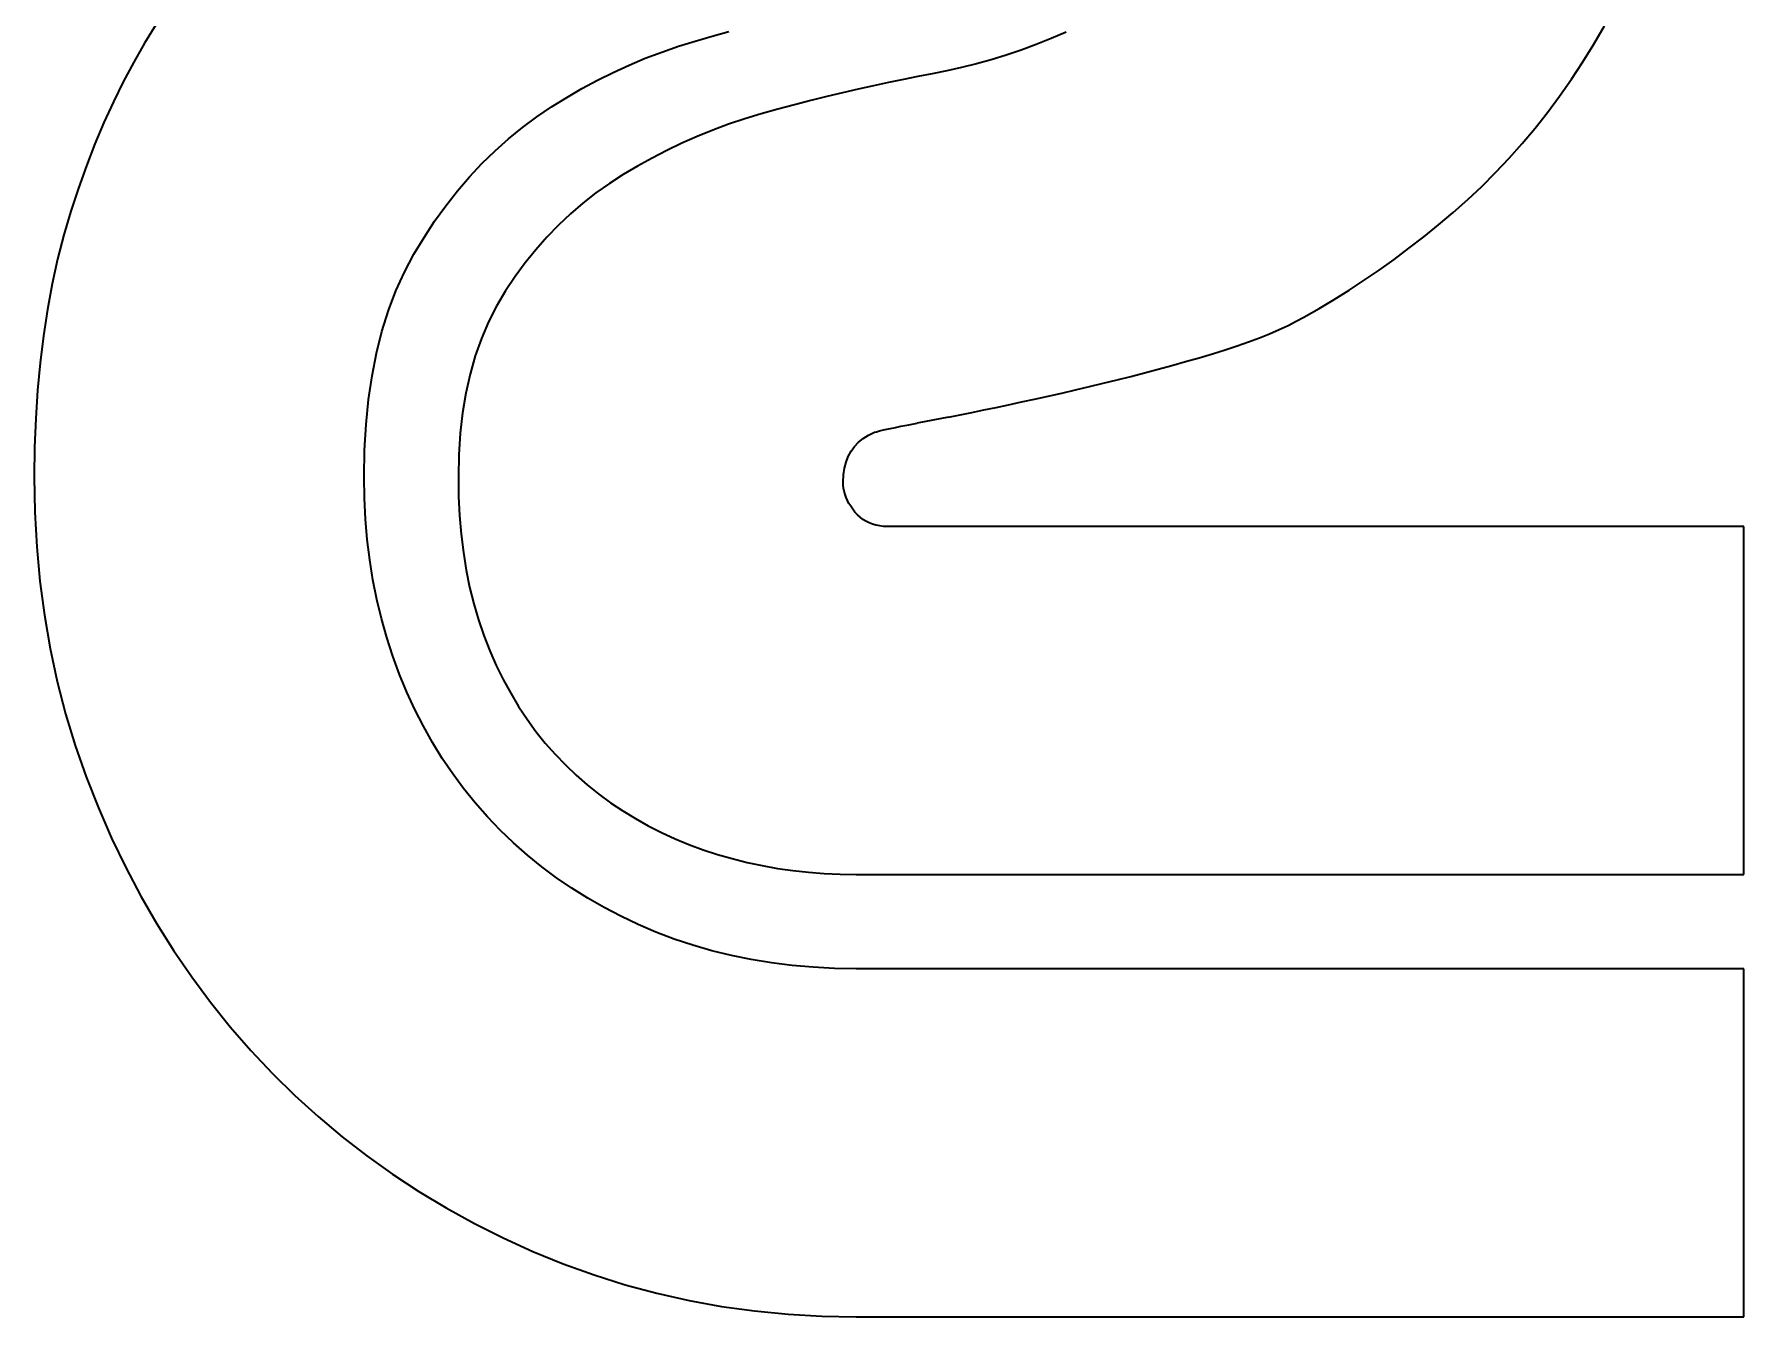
# Model space of a CAD drawing. Extents: x -10871 to 4979, y 1991 to 5869.
# Drawn here: x 567.2 to 631.2, y 4194.6 to 4242.7 of the extents above; entities that cross this region are included whole.
import ezdxf

# ---------------------------------------------------------------- set-up
doc = ezdxf.new("R2010")
doc.units = 0

msp = doc.modelspace()

# ---------------------------------------------------------------- linework, layer by layer
at = {"color": 7, "lineweight": 35, "ltscale": 0.020245}
msp.add_line((571.73, 4243.038), (571.305, 4242.349), dxfattribs=at)
at = {"color": 7, "lineweight": 35, "ltscale": 0.019898}
msp.add_line((625.604, 4242.314), (626.001, 4243.004), dxfattribs=at)
at = {"color": 7, "lineweight": 35, "ltscale": 0.020492}
msp.add_line((571.305, 4242.349), (570.898, 4241.637), dxfattribs=at)
at = {"color": 7, "lineweight": 35, "ltscale": 0.016569}
msp.add_line((591.305, 4242.235), (591.938, 4242.431), dxfattribs=at)
at = {"color": 7, "lineweight": 35, "ltscale": 0.016456}
for p, q in [((591.938, 4242.431), (592.57, 4242.614)), ((589.458, 4241.528), (590.065, 4241.784))]:
    msp.add_line(p, q, dxfattribs=at)
at = {"color": 7, "lineweight": 35, "ltscale": 0.016148}
msp.add_line((592.57, 4242.614), (593.191, 4242.79), dxfattribs=at)
at = {"color": 7, "lineweight": 35, "ltscale": 0.014972}
msp.add_line((604.708, 4242.3), (604.146, 4242.093), dxfattribs=at)
at = {"color": 7, "lineweight": 35, "ltscale": 0.015163}
msp.add_line((605.272, 4242.523), (604.708, 4242.3), dxfattribs=at)
at = {"color": 7, "lineweight": 35, "ltscale": 0.015368}
msp.add_line((605.838, 4242.763), (605.272, 4242.523), dxfattribs=at)
at = {"color": 7, "lineweight": 35, "ltscale": 0.019639}
msp.add_line((625.191, 4241.646), (625.604, 4242.314), dxfattribs=at)
at = {"color": 7, "lineweight": 35, "ltscale": 0.016475}
msp.add_line((590.065, 4241.784), (590.68, 4242.019), dxfattribs=at)
at = {"color": 7, "lineweight": 35, "ltscale": 0.016514}
msp.add_line((590.68, 4242.019), (591.305, 4242.235), dxfattribs=at)
at = {"color": 7, "lineweight": 35, "ltscale": 0.014442}
msp.add_line((603.028, 4241.73), (602.472, 4241.574), dxfattribs=at)
at = {"color": 7, "lineweight": 35, "ltscale": 0.014612}
msp.add_line((603.586, 4241.904), (603.028, 4241.73), dxfattribs=at)
at = {"color": 7, "lineweight": 35, "ltscale": 0.014781}
msp.add_line((604.146, 4242.093), (603.586, 4241.904), dxfattribs=at)
at = {"color": 7, "lineweight": 35, "ltscale": 0.020738}
msp.add_line((570.898, 4241.637), (570.509, 4240.905), dxfattribs=at)
at = {"color": 7, "lineweight": 35, "ltscale": 0.016463}
msp.add_line((588.271, 4240.959), (588.86, 4241.254), dxfattribs=at)
at = {"color": 7, "lineweight": 35, "ltscale": 0.016445}
msp.add_line((588.86, 4241.254), (589.458, 4241.528), dxfattribs=at)
at = {"color": 7, "lineweight": 35, "ltscale": 0.013877}
for p, q in [((600.281, 4241.103), (599.736, 4240.995)), ((590.176, 4213.015), (590.671, 4212.764))]:
    msp.add_line(p, q, dxfattribs=at)
at = {"color": 7, "lineweight": 35, "ltscale": 0.013604}
msp.add_line((600.815, 4241.205), (600.281, 4241.103), dxfattribs=at)
at = {"color": 7, "lineweight": 35, "ltscale": 0.014012}
msp.add_line((601.365, 4241.311), (600.815, 4241.205), dxfattribs=at)
at = {"color": 7, "lineweight": 35, "ltscale": 0.014145}
msp.add_line((601.918, 4241.434), (601.365, 4241.311), dxfattribs=at)
at = {"color": 7, "lineweight": 35, "ltscale": 0.014293}
msp.add_line((602.472, 4241.574), (601.918, 4241.434), dxfattribs=at)
at = {"color": 7, "lineweight": 35, "ltscale": 0.019416}
msp.add_line((624.763, 4240.998), (625.191, 4241.646), dxfattribs=at)
at = {"color": 7, "lineweight": 35, "ltscale": 0.021026}
msp.add_line((570.509, 4240.905), (570.137, 4240.15), dxfattribs=at)
at = {"color": 7, "lineweight": 35, "ltscale": 0.016539}
msp.add_line((587.12, 4240.312), (587.691, 4240.646), dxfattribs=at)
at = {"color": 7, "lineweight": 35, "ltscale": 0.016494}
msp.add_line((587.691, 4240.646), (588.271, 4240.959), dxfattribs=at)
at = {"color": 7, "lineweight": 35, "ltscale": 0.015261}
msp.add_line((597.46, 4240.493), (596.867, 4240.35), dxfattribs=at)
at = {"color": 7, "lineweight": 35, "ltscale": 0.014981}
msp.add_line((598.044, 4240.628), (597.46, 4240.493), dxfattribs=at)
at = {"color": 7, "lineweight": 35, "ltscale": 0.014702}
msp.add_line((598.618, 4240.757), (598.044, 4240.628), dxfattribs=at)
at = {"color": 7, "lineweight": 35, "ltscale": 0.014429}
msp.add_line((599.182, 4240.879), (598.618, 4240.757), dxfattribs=at)
at = {"color": 7, "lineweight": 35, "ltscale": 0.014151}
msp.add_line((599.736, 4240.995), (599.182, 4240.879), dxfattribs=at)
at = {"color": 7, "lineweight": 35, "ltscale": 0.019022}
msp.add_line((623.868, 4239.758), (624.322, 4240.369), dxfattribs=at)
at = {"color": 7, "lineweight": 35, "ltscale": 0.019202}
msp.add_line((624.322, 4240.369), (624.763, 4240.998), dxfattribs=at)
at = {"color": 7, "lineweight": 35, "ltscale": 0.021322}
msp.add_line((570.137, 4240.15), (569.783, 4239.375), dxfattribs=at)
at = {"color": 7, "lineweight": 35, "ltscale": 0.016684}
msp.add_line((586.003, 4239.586), (586.557, 4239.959), dxfattribs=at)
at = {"color": 7, "lineweight": 35, "ltscale": 0.016604}
msp.add_line((586.557, 4239.959), (587.12, 4240.312), dxfattribs=at)
at = {"color": 7, "lineweight": 35, "ltscale": 0.01617}
msp.add_line((595.028, 4239.88), (594.405, 4239.706), dxfattribs=at)
at = {"color": 7, "lineweight": 35, "ltscale": 0.016101}
msp.add_line((595.651, 4240.044), (595.028, 4239.88), dxfattribs=at)
at = {"color": 7, "lineweight": 35, "ltscale": 0.015816}
msp.add_line((596.264, 4240.2), (595.651, 4240.044), dxfattribs=at)
at = {"color": 7, "lineweight": 35, "ltscale": 0.015537}
msp.add_line((596.867, 4240.35), (596.264, 4240.2), dxfattribs=at)
at = {"color": 7, "lineweight": 35, "ltscale": 0.018838}
msp.add_line((623.402, 4239.167), (623.868, 4239.758), dxfattribs=at)
at = {"color": 7, "lineweight": 35, "ltscale": 0.021647}
msp.add_line((569.783, 4239.375), (569.446, 4238.577), dxfattribs=at)
at = {"color": 7, "lineweight": 35, "ltscale": 0.016804}
msp.add_line((584.94, 4238.768), (585.463, 4239.19), dxfattribs=at)
at = {"color": 7, "lineweight": 35, "ltscale": 0.01675}
msp.add_line((585.463, 4239.19), (586.003, 4239.586), dxfattribs=at)
at = {"color": 7, "lineweight": 35, "ltscale": 0.01575}
msp.add_line((592.595, 4239.088), (592.011, 4238.851), dxfattribs=at)
at = {"color": 7, "lineweight": 35, "ltscale": 0.015839}
msp.add_line((593.189, 4239.31), (592.595, 4239.088), dxfattribs=at)
at = {"color": 7, "lineweight": 35, "ltscale": 0.015936}
msp.add_line((593.792, 4239.516), (593.189, 4239.31), dxfattribs=at)
at = {"color": 7, "lineweight": 35, "ltscale": 0.01605}
msp.add_line((594.405, 4239.706), (593.792, 4239.516), dxfattribs=at)
at = {"color": 7, "lineweight": 35, "ltscale": 0.018688}
msp.add_line((622.923, 4238.593), (623.402, 4239.167), dxfattribs=at)
at = {"color": 7, "lineweight": 35, "ltscale": 0.021968}
msp.add_line((569.446, 4238.577), (569.128, 4237.758), dxfattribs=at)
at = {"color": 7, "lineweight": 35, "ltscale": 0.016891}
msp.add_line((584.435, 4238.319), (584.94, 4238.768), dxfattribs=at)
at = {"color": 7, "lineweight": 35, "ltscale": 0.015617}
msp.add_line((591.438, 4238.597), (590.874, 4238.329), dxfattribs=at)
at = {"color": 7, "lineweight": 35, "ltscale": 0.015683}
msp.add_line((592.011, 4238.851), (591.438, 4238.597), dxfattribs=at)
at = {"color": 7, "lineweight": 35, "ltscale": 0.018534}
msp.add_line((622.431, 4238.038), (622.923, 4238.593), dxfattribs=at)
at = {"color": 7, "lineweight": 35, "ltscale": 0.017189}
msp.add_line((583.477, 4237.342), (583.947, 4237.844), dxfattribs=at)
at = {"color": 7, "lineweight": 35, "ltscale": 0.017019}
msp.add_line((583.947, 4237.844), (584.435, 4238.319), dxfattribs=at)
at = {"color": 7, "lineweight": 35, "ltscale": 0.015538}
msp.add_line((590.319, 4238.044), (589.775, 4237.744), dxfattribs=at)
at = {"color": 7, "lineweight": 35, "ltscale": 0.015576}
msp.add_line((590.874, 4238.329), (590.319, 4238.044), dxfattribs=at)
at = {"color": 7, "lineweight": 35, "ltscale": 0.018399}
msp.add_line((621.926, 4237.502), (622.431, 4238.038), dxfattribs=at)
at = {"color": 7, "lineweight": 35, "ltscale": 0.022328}
msp.add_line((569.128, 4237.758), (568.826, 4236.917), dxfattribs=at)
at = {"color": 7, "lineweight": 35, "ltscale": 0.017386}
msp.add_line((583.025, 4236.814), (583.477, 4237.342), dxfattribs=at)
at = {"color": 7, "lineweight": 35, "ltscale": 0.015482}
msp.add_line((589.24, 4237.428), (588.719, 4237.093), dxfattribs=at)
at = {"color": 7, "lineweight": 35, "ltscale": 0.015524}
msp.add_line((589.775, 4237.744), (589.24, 4237.428), dxfattribs=at)
at = {"color": 7, "lineweight": 35, "ltscale": 0.018297}
msp.add_line((621.409, 4236.985), (621.926, 4237.502), dxfattribs=at)
at = {"color": 7, "lineweight": 35, "ltscale": 0.022693}
msp.add_line((568.826, 4236.917), (568.543, 4236.055), dxfattribs=at)
at = {"color": 7, "lineweight": 35, "ltscale": 0.017615}
msp.add_line((582.591, 4236.259), (583.025, 4236.814), dxfattribs=at)
at = {"color": 7, "lineweight": 35, "ltscale": 0.01542}
msp.add_line((588.216, 4236.736), (587.731, 4236.355), dxfattribs=at)
at = {"color": 7, "lineweight": 35, "ltscale": 0.01543}
msp.add_line((588.719, 4237.093), (588.216, 4236.736), dxfattribs=at)
at = {"color": 7, "lineweight": 35, "ltscale": 0.018202}
msp.add_line((620.878, 4236.486), (621.409, 4236.985), dxfattribs=at)
at = {"color": 7, "lineweight": 35, "ltscale": 0.023073}
msp.add_line((568.543, 4236.055), (568.282, 4235.169), dxfattribs=at)
at = {"color": 7, "lineweight": 35, "ltscale": 0.017879}
msp.add_line((582.174, 4235.678), (582.591, 4236.259), dxfattribs=at)
at = {"color": 7, "lineweight": 35, "ltscale": 0.015476}
msp.add_line((587.263, 4235.953), (586.813, 4235.528), dxfattribs=at)
at = {"color": 7, "lineweight": 35, "ltscale": 0.015435}
msp.add_line((587.731, 4236.355), (587.263, 4235.953), dxfattribs=at)
at = {"color": 7, "lineweight": 35, "ltscale": 0.017977}
msp.add_line((619.785, 4235.543), (620.335, 4236.006), dxfattribs=at)
at = {"color": 7, "lineweight": 35, "ltscale": 0.018118}
msp.add_line((620.335, 4236.006), (620.878, 4236.486), dxfattribs=at)
at = {"color": 7, "lineweight": 35, "ltscale": 0.018182}
msp.add_line((581.775, 4235.07), (582.174, 4235.678), dxfattribs=at)
at = {"color": 7, "lineweight": 35, "ltscale": 0.015565}
msp.add_line((586.813, 4235.528), (586.38, 4235.08), dxfattribs=at)
at = {"color": 7, "lineweight": 35, "ltscale": 0.017766}
msp.add_line((619.233, 4235.096), (619.785, 4235.543), dxfattribs=at)
at = {"color": 7, "lineweight": 35, "ltscale": 0.023479}
msp.add_line((568.282, 4235.169), (568.049, 4234.26), dxfattribs=at)
at = {"color": 7, "lineweight": 35, "ltscale": 0.018494}
msp.add_line((581.393, 4234.437), (581.775, 4235.07), dxfattribs=at)
at = {"color": 7, "lineweight": 35, "ltscale": 0.015822}
msp.add_line((585.965, 4234.609), (585.568, 4234.117), dxfattribs=at)
at = {"color": 7, "lineweight": 35, "ltscale": 0.015687}
msp.add_line((586.38, 4235.08), (585.965, 4234.609), dxfattribs=at)
at = {"color": 7, "lineweight": 35, "ltscale": 0.017365}
msp.add_line((618.122, 4234.248), (618.679, 4234.664), dxfattribs=at)
at = {"color": 7, "lineweight": 35, "ltscale": 0.017562}
msp.add_line((618.679, 4234.664), (619.233, 4235.096), dxfattribs=at)
at = {"color": 7, "lineweight": 35, "ltscale": 0.023913}
msp.add_line((568.049, 4234.26), (567.843, 4233.326), dxfattribs=at)
at = {"color": 7, "lineweight": 35, "ltscale": 0.018858}
msp.add_line((581.039, 4233.771), (581.393, 4234.437), dxfattribs=at)
at = {"color": 7, "lineweight": 35, "ltscale": 0.016007}
msp.add_line((585.568, 4234.117), (585.188, 4233.601), dxfattribs=at)
at = {"color": 7, "lineweight": 35, "ltscale": 0.017173}
msp.add_line((617.564, 4233.848), (618.122, 4234.248), dxfattribs=at)
at = {"color": 7, "lineweight": 35, "ltscale": 0.024387}
msp.add_line((567.843, 4233.326), (567.664, 4232.367), dxfattribs=at)
at = {"color": 7, "lineweight": 35, "ltscale": 0.019291}
msp.add_line((580.722, 4233.067), (581.039, 4233.771), dxfattribs=at)
at = {"color": 7, "lineweight": 35, "ltscale": 0.016213}
msp.add_line((585.188, 4233.601), (584.826, 4233.063), dxfattribs=at)
at = {"color": 7, "lineweight": 35, "ltscale": 0.016811}
msp.add_line((616.442, 4233.094), (617.004, 4233.463), dxfattribs=at)
at = {"color": 7, "lineweight": 35, "ltscale": 0.01698}
msp.add_line((617.004, 4233.463), (617.564, 4233.848), dxfattribs=at)
at = {"color": 7, "lineweight": 35, "ltscale": 0.019782}
msp.add_line((580.442, 4232.327), (580.722, 4233.067), dxfattribs=at)
at = {"color": 7, "lineweight": 35, "ltscale": 0.016405}
msp.add_line((584.826, 4233.063), (584.491, 4232.499), dxfattribs=at)
at = {"color": 7, "lineweight": 35, "ltscale": 0.016473}
msp.add_line((615.312, 4232.404), (615.878, 4232.741), dxfattribs=at)
at = {"color": 7, "lineweight": 35, "ltscale": 0.016635}
msp.add_line((615.878, 4232.741), (616.442, 4233.094), dxfattribs=at)
at = {"color": 7, "lineweight": 35, "ltscale": 0.024873}
msp.add_line((567.664, 4232.367), (567.513, 4231.383), dxfattribs=at)
at = {"color": 7, "lineweight": 35, "ltscale": 0.020379}
msp.add_line((580.2, 4231.548), (580.442, 4232.327), dxfattribs=at)
at = {"color": 7, "lineweight": 35, "ltscale": 0.016622}
msp.add_line((584.491, 4232.499), (584.191, 4231.906), dxfattribs=at)
at = {"color": 7, "lineweight": 35, "ltscale": 0.008157}
msp.add_line((614.458, 4231.926), (614.744, 4232.082), dxfattribs=at)
at = {"color": 7, "lineweight": 35, "ltscale": 0.01632}
msp.add_line((614.744, 4232.082), (615.312, 4232.404), dxfattribs=at)
at = {"color": 7, "lineweight": 35, "ltscale": 0.021008}
msp.add_line((579.995, 4230.733), (580.2, 4231.548), dxfattribs=at)
at = {"color": 7, "lineweight": 35, "ltscale": 0.016925}
msp.add_line((584.191, 4231.906), (583.926, 4231.283), dxfattribs=at)
at = {"color": 7, "lineweight": 35, "ltscale": 0.010254}
msp.add_line((613.077, 4231.31), (613.457, 4231.462), dxfattribs=at)
at = {"color": 7, "lineweight": 35, "ltscale": 0.009715}
msp.add_line((613.457, 4231.462), (613.814, 4231.616), dxfattribs=at)
at = {"color": 7, "lineweight": 35, "ltscale": 0.009187}
msp.add_line((613.814, 4231.616), (614.148, 4231.77), dxfattribs=at)
at = {"color": 7, "lineweight": 35, "ltscale": 0.008672}
msp.add_line((614.148, 4231.77), (614.458, 4231.926), dxfattribs=at)
at = {"color": 7, "lineweight": 35, "ltscale": 0.025384}
msp.add_line((567.513, 4231.383), (567.389, 4230.375), dxfattribs=at)
at = {"color": 7, "lineweight": 35, "ltscale": 0.017289}
msp.add_line((583.926, 4231.283), (583.696, 4230.63), dxfattribs=at)
at = {"color": 7, "lineweight": 35, "ltscale": 0.012436}
msp.add_line((611.319, 4230.709), (611.794, 4230.858), dxfattribs=at)
at = {"color": 7, "lineweight": 35, "ltscale": 0.011887}
msp.add_line((611.794, 4230.858), (612.245, 4231.008), dxfattribs=at)
at = {"color": 7, "lineweight": 35, "ltscale": 0.011334}
msp.add_line((612.245, 4231.008), (612.672, 4231.158), dxfattribs=at)
at = {"color": 7, "lineweight": 35, "ltscale": 0.010788}
msp.add_line((612.672, 4231.158), (613.077, 4231.31), dxfattribs=at)
at = {"color": 7, "lineweight": 35, "ltscale": 0.025929}
msp.add_line((567.389, 4230.375), (567.293, 4229.343), dxfattribs=at)
at = {"color": 7, "lineweight": 35, "ltscale": 0.021722}
msp.add_line((579.827, 4229.881), (579.995, 4230.733), dxfattribs=at)
at = {"color": 7, "lineweight": 35, "ltscale": 0.017719}
msp.add_line((583.696, 4230.63), (583.502, 4229.949), dxfattribs=at)
at = {"color": 7, "lineweight": 35, "ltscale": 0.013288}
msp.add_line((608.772, 4229.997), (609.286, 4230.134), dxfattribs=at)
at = {"color": 7, "lineweight": 35, "ltscale": 0.013281}
msp.add_line((609.286, 4230.134), (609.798, 4230.273), dxfattribs=at)
at = {"color": 7, "lineweight": 35, "ltscale": 0.013276}
msp.add_line((609.798, 4230.273), (610.31, 4230.416), dxfattribs=at)
at = {"color": 7, "lineweight": 35, "ltscale": 0.013272}
msp.add_line((610.31, 4230.416), (610.82, 4230.562), dxfattribs=at)
at = {"color": 7, "lineweight": 35, "ltscale": 0.012995}
msp.add_line((610.82, 4230.562), (611.319, 4230.709), dxfattribs=at)
at = {"color": 7, "lineweight": 35, "ltscale": 0.022479}
msp.add_line((579.697, 4228.991), (579.827, 4229.881), dxfattribs=at)
at = {"color": 7, "lineweight": 35, "ltscale": 0.018224}
msp.add_line((583.502, 4229.949), (583.343, 4229.237), dxfattribs=at)
at = {"color": 7, "lineweight": 35, "ltscale": 0.013318}
msp.add_line((606.19, 4229.356), (606.708, 4229.479), dxfattribs=at)
at = {"color": 7, "lineweight": 35, "ltscale": 0.013308}
msp.add_line((606.708, 4229.479), (607.226, 4229.604), dxfattribs=at)
at = {"color": 7, "lineweight": 35, "ltscale": 0.013301}
msp.add_line((607.226, 4229.604), (607.742, 4229.732), dxfattribs=at)
at = {"color": 7, "lineweight": 35, "ltscale": 0.013296}
msp.add_line((607.742, 4229.732), (608.258, 4229.863), dxfattribs=at)
at = {"color": 7, "lineweight": 35, "ltscale": 0.013289}
msp.add_line((608.258, 4229.863), (608.772, 4229.997), dxfattribs=at)
at = {"color": 7, "lineweight": 35, "ltscale": 0.026472}
msp.add_line((567.293, 4229.343), (567.225, 4228.286), dxfattribs=at)
at = {"color": 7, "lineweight": 35, "ltscale": 0.023286}
msp.add_line((579.604, 4228.064), (579.697, 4228.991), dxfattribs=at)
at = {"color": 7, "lineweight": 35, "ltscale": 0.018762}
msp.add_line((583.343, 4229.237), (583.219, 4228.497), dxfattribs=at)
at = {"color": 7, "lineweight": 35, "ltscale": 0.012332}
msp.add_line((603.677, 4228.798), (604.16, 4228.902), dxfattribs=at)
at = {"color": 7, "lineweight": 35, "ltscale": 0.012613}
msp.add_line((604.16, 4228.902), (604.652, 4229.01), dxfattribs=at)
at = {"color": 7, "lineweight": 35, "ltscale": 0.0129}
msp.add_line((604.652, 4229.01), (605.156, 4229.122), dxfattribs=at)
at = {"color": 7, "lineweight": 35, "ltscale": 0.013183}
msp.add_line((605.156, 4229.122), (605.671, 4229.237), dxfattribs=at)
at = {"color": 7, "lineweight": 35, "ltscale": 0.013322}
msp.add_line((605.671, 4229.237), (606.19, 4229.356), dxfattribs=at)
at = {"color": 7, "lineweight": 35, "ltscale": 0.027058}
msp.add_line((567.225, 4228.286), (567.183, 4227.205), dxfattribs=at)
at = {"color": 7, "lineweight": 35, "ltscale": 0.019377}
msp.add_line((583.219, 4228.497), (583.131, 4227.727), dxfattribs=at)
at = {"color": 7, "lineweight": 35, "ltscale": 0.029806}
msp.add_line((601.429, 4228.337), (600.258, 4228.111), dxfattribs=at)
at = {"color": 7, "lineweight": 35, "ltscale": 0.01091}
msp.add_line((601.429, 4228.337), (601.857, 4228.421), dxfattribs=at)
at = {"color": 7, "lineweight": 35, "ltscale": 0.011194}
msp.add_line((601.857, 4228.421), (602.296, 4228.51), dxfattribs=at)
at = {"color": 7, "lineweight": 35, "ltscale": 0.011478}
msp.add_line((602.296, 4228.51), (602.746, 4228.602), dxfattribs=at)
at = {"color": 7, "lineweight": 35, "ltscale": 0.011759}
msp.add_line((602.746, 4228.602), (603.206, 4228.698), dxfattribs=at)
at = {"color": 7, "lineweight": 35, "ltscale": 0.012046}
msp.add_line((603.206, 4228.698), (603.677, 4228.798), dxfattribs=at)
at = {"color": 7, "lineweight": 35, "ltscale": 0.024149}
msp.add_line((579.548, 4227.1), (579.604, 4228.064), dxfattribs=at)
at = {"color": 7, "lineweight": 35, "ltscale": 0.020039}
msp.add_line((583.131, 4227.727), (583.078, 4226.927), dxfattribs=at)
at = {"color": 7, "lineweight": 35, "ltscale": 0.005891}
msp.add_line((598.233, 4227.535), (598.433, 4227.659), dxfattribs=at)
at = {"color": 7, "lineweight": 35, "ltscale": 0.006197}
msp.add_line((598.433, 4227.659), (598.657, 4227.766), dxfattribs=at)
at = {"color": 7, "lineweight": 35, "ltscale": 0.001994}
msp.add_line((598.657, 4227.766), (598.734, 4227.789), dxfattribs=at)
at = {"color": 7, "lineweight": 35, "ltscale": 0.002884}
msp.add_line((598.734, 4227.789), (598.845, 4227.817), dxfattribs=at)
at = {"color": 7, "lineweight": 35, "ltscale": 0.00378}
msp.add_line((598.845, 4227.817), (598.993, 4227.852), dxfattribs=at)
at = {"color": 7, "lineweight": 35, "ltscale": 0.004669}
msp.add_line((598.993, 4227.852), (599.175, 4227.892), dxfattribs=at)
at = {"color": 7, "lineweight": 35, "ltscale": 0.005566}
msp.add_line((599.175, 4227.892), (599.393, 4227.938), dxfattribs=at)
at = {"color": 7, "lineweight": 35, "ltscale": 0.006457}
msp.add_line((599.393, 4227.938), (599.646, 4227.99), dxfattribs=at)
at = {"color": 7, "lineweight": 35, "ltscale": 0.007355}
msp.add_line((599.646, 4227.99), (599.934, 4228.048), dxfattribs=at)
at = {"color": 7, "lineweight": 35, "ltscale": 0.008247}
msp.add_line((599.934, 4228.048), (600.258, 4228.111), dxfattribs=at)
at = {"color": 7, "lineweight": 35, "ltscale": 0.027651}
msp.add_line((567.183, 4227.205), (567.17, 4226.099), dxfattribs=at)
at = {"color": 7, "lineweight": 35, "ltscale": 0.025041}
msp.add_line((579.529, 4226.099), (579.548, 4227.1), dxfattribs=at)
at = {"color": 7, "lineweight": 35, "ltscale": 0.02072}
msp.add_line((583.078, 4226.927), (583.061, 4226.099), dxfattribs=at)
at = {"color": 7, "lineweight": 35, "ltscale": 0.005555}
msp.add_line((597.668, 4226.86), (597.774, 4227.055), dxfattribs=at)
at = {"color": 7, "lineweight": 35, "ltscale": 0.005488}
msp.add_line((597.774, 4227.055), (597.904, 4227.232), dxfattribs=at)
at = {"color": 7, "lineweight": 35, "ltscale": 0.005538}
msp.add_line((597.904, 4227.232), (598.057, 4227.393), dxfattribs=at)
at = {"color": 7, "lineweight": 35, "ltscale": 0.005666}
msp.add_line((598.057, 4227.393), (598.233, 4227.535), dxfattribs=at)
at = {"color": 7, "lineweight": 35, "ltscale": 0.006264}
msp.add_line((597.492, 4226.168), (597.527, 4226.417), dxfattribs=at)
at = {"color": 7, "lineweight": 35, "ltscale": 0.005947}
msp.add_line((597.527, 4226.417), (597.586, 4226.647), dxfattribs=at)
at = {"color": 7, "lineweight": 35, "ltscale": 0.005707}
msp.add_line((597.586, 4226.647), (597.668, 4226.86), dxfattribs=at)
at = {"color": 7, "lineweight": 35, "ltscale": 0.033123}
msp.add_line((567.17, 4226.099), (567.194, 4224.774), dxfattribs=at)
at = {"color": 7, "lineweight": 35, "ltscale": 0.019949}
msp.add_line((579.542, 4225.301), (579.529, 4226.099), dxfattribs=at)
at = {"color": 7, "lineweight": 35, "ltscale": 0.018411}
msp.add_line((583.061, 4226.099), (583.072, 4225.362), dxfattribs=at)
at = {"color": 7, "lineweight": 35, "ltscale": 0.006659}
msp.add_line((597.48, 4225.902), (597.492, 4226.168), dxfattribs=at)
at = {"color": 7, "lineweight": 35, "ltscale": 0.002932}
msp.add_line((597.484, 4225.785), (597.48, 4225.902), dxfattribs=at)
at = {"color": 7, "lineweight": 35, "ltscale": 0.002924}
msp.add_line((597.498, 4225.669), (597.484, 4225.785), dxfattribs=at)
at = {"color": 7, "lineweight": 35, "ltscale": 0.002933}
msp.add_line((597.52, 4225.554), (597.498, 4225.669), dxfattribs=at)
at = {"color": 7, "lineweight": 35, "ltscale": 0.019666}
msp.add_line((579.582, 4224.515), (579.542, 4225.301), dxfattribs=at)
at = {"color": 7, "lineweight": 35, "ltscale": 0.017954}
msp.add_line((583.072, 4225.362), (583.108, 4224.645), dxfattribs=at)
at = {"color": 7, "lineweight": 35, "ltscale": 0.002959}
msp.add_line((597.551, 4225.439), (597.52, 4225.554), dxfattribs=at)
at = {"color": 7, "lineweight": 35, "ltscale": 0.003001}
msp.add_line((597.59, 4225.326), (597.551, 4225.439), dxfattribs=at)
at = {"color": 7, "lineweight": 35, "ltscale": 0.003058}
msp.add_line((597.639, 4225.214), (597.59, 4225.326), dxfattribs=at)
at = {"color": 7, "lineweight": 35, "ltscale": 0.003132}
msp.add_line((597.696, 4225.103), (597.639, 4225.214), dxfattribs=at)
at = {"color": 7, "lineweight": 35, "ltscale": 0.003217}
msp.add_line((597.763, 4224.992), (597.696, 4225.103), dxfattribs=at)
at = {"color": 7, "lineweight": 35, "ltscale": 0.032703}
msp.add_line((567.194, 4224.774), (567.266, 4223.468), dxfattribs=at)
at = {"color": 7, "lineweight": 35, "ltscale": 0.019382}
msp.add_line((579.648, 4223.743), (579.582, 4224.515), dxfattribs=at)
at = {"color": 7, "lineweight": 35, "ltscale": 0.017542}
msp.add_line((583.108, 4224.645), (583.167, 4223.946), dxfattribs=at)
at = {"color": 7, "lineweight": 35, "ltscale": 0.003317}
msp.add_line((597.838, 4224.883), (597.763, 4224.992), dxfattribs=at)
at = {"color": 7, "lineweight": 35, "ltscale": 0.003426}
msp.add_line((597.921, 4224.774), (597.838, 4224.883), dxfattribs=at)
at = {"color": 7, "lineweight": 35, "ltscale": 0.003439}
msp.add_line((598.013, 4224.672), (597.921, 4224.774), dxfattribs=at)
at = {"color": 7, "lineweight": 35, "ltscale": 0.003369}
msp.add_line((598.112, 4224.58), (598.013, 4224.672), dxfattribs=at)
at = {"color": 7, "lineweight": 35, "ltscale": 0.003324}
msp.add_line((598.217, 4224.499), (598.112, 4224.58), dxfattribs=at)
at = {"color": 7, "lineweight": 35, "ltscale": 0.003307}
msp.add_line((598.33, 4224.429), (598.217, 4224.499), dxfattribs=at)
at = {"color": 7, "lineweight": 35, "ltscale": 0.00333}
msp.add_line((598.449, 4224.37), (598.33, 4224.429), dxfattribs=at)
at = {"color": 7, "lineweight": 35, "ltscale": 0.003375}
msp.add_line((598.575, 4224.321), (598.449, 4224.37), dxfattribs=at)
at = {"color": 7, "lineweight": 35, "ltscale": 0.019123}
msp.add_line((579.741, 4222.983), (579.648, 4223.743), dxfattribs=at)
at = {"color": 7, "lineweight": 35, "ltscale": 0.017129}
msp.add_line((583.167, 4223.946), (583.249, 4223.266), dxfattribs=at)
at = {"color": 7, "lineweight": 35, "ltscale": 0.003457}
msp.add_line((598.708, 4224.283), (598.575, 4224.321), dxfattribs=at)
at = {"color": 7, "lineweight": 35, "ltscale": 0.003558}
msp.add_line((598.847, 4224.256), (598.708, 4224.283), dxfattribs=at)
at = {"color": 7, "lineweight": 35, "ltscale": 0.003689}
msp.add_line((598.994, 4224.24), (598.847, 4224.256), dxfattribs=at)
at = {"color": 7, "lineweight": 35, "ltscale": 0.00384}
msp.add_line((599.148, 4224.235), (598.994, 4224.24), dxfattribs=at)
at = {"color": 7, "lineweight": 35}
for p, q in [((631.224, 4224.235), (599.148, 4224.235)), ((597.97, 4211.188), (631.224, 4211.188)), ((631.224, 4207.657), (597.97, 4207.657)), ((597.97, 4194.611), (631.224, 4194.611))]:
    msp.add_line(p, q, dxfattribs=at)
at = {"color": 7, "lineweight": 35, "ltscale": 0.32616}
msp.add_line((631.224, 4211.188), (631.224, 4224.235), dxfattribs=at)
at = {"color": 7, "lineweight": 35, "ltscale": 0.03233}
msp.add_line((567.266, 4223.468), (567.386, 4222.18), dxfattribs=at)
at = {"color": 7, "lineweight": 35, "ltscale": 0.016751}
msp.add_line((583.249, 4223.266), (583.355, 4222.604), dxfattribs=at)
at = {"color": 7, "lineweight": 35, "ltscale": 0.018913}
msp.add_line((579.86, 4222.236), (579.741, 4222.983), dxfattribs=at)
at = {"color": 7, "lineweight": 35, "ltscale": 0.016399}
msp.add_line((583.355, 4222.604), (583.484, 4221.961), dxfattribs=at)
at = {"color": 7, "lineweight": 35, "ltscale": 0.031991}
msp.add_line((567.386, 4222.18), (567.554, 4220.912), dxfattribs=at)
at = {"color": 7, "lineweight": 35, "ltscale": 0.018717}
msp.add_line((580.006, 4221.502), (579.86, 4222.236), dxfattribs=at)
at = {"color": 7, "lineweight": 35, "ltscale": 0.016063}
msp.add_line((583.484, 4221.961), (583.637, 4221.337), dxfattribs=at)
at = {"color": 7, "lineweight": 35, "ltscale": 0.018536}
msp.add_line((580.178, 4220.781), (580.006, 4221.502), dxfattribs=at)
at = {"color": 7, "lineweight": 35, "ltscale": 0.015779}
msp.add_line((583.637, 4221.337), (583.814, 4220.731), dxfattribs=at)
at = {"color": 7, "lineweight": 35, "ltscale": 0.031726}
msp.add_line((567.554, 4220.912), (567.771, 4219.661), dxfattribs=at)
at = {"color": 7, "lineweight": 35, "ltscale": 0.018407}
msp.add_line((580.377, 4220.072), (580.178, 4220.781), dxfattribs=at)
at = {"color": 7, "lineweight": 35, "ltscale": 0.015502}
msp.add_line((583.814, 4220.731), (584.014, 4220.144), dxfattribs=at)
at = {"color": 7, "lineweight": 35, "ltscale": 0.018283}
msp.add_line((580.602, 4219.376), (580.377, 4220.072), dxfattribs=at)
at = {"color": 7, "lineweight": 35, "ltscale": 0.01527}
msp.add_line((584.014, 4220.144), (584.238, 4219.576), dxfattribs=at)
at = {"color": 7, "lineweight": 35, "ltscale": 0.031487}
msp.add_line((567.771, 4219.661), (568.035, 4218.43), dxfattribs=at)
at = {"color": 7, "lineweight": 35, "ltscale": 0.018199}
msp.add_line((580.853, 4218.693), (580.602, 4219.376), dxfattribs=at)
at = {"color": 7, "lineweight": 35, "ltscale": 0.01504}
msp.add_line((584.238, 4219.576), (584.482, 4219.026), dxfattribs=at)
at = {"color": 7, "lineweight": 35, "ltscale": 0.01807}
msp.add_line((581.13, 4218.025), (580.853, 4218.693), dxfattribs=at)
at = {"color": 7, "lineweight": 35, "ltscale": 0.014807}
msp.add_line((584.482, 4219.026), (584.744, 4218.495), dxfattribs=at)
at = {"color": 7, "lineweight": 35, "ltscale": 0.031312}
msp.add_line((568.035, 4218.43), (568.347, 4217.217), dxfattribs=at)
at = {"color": 7, "lineweight": 35, "ltscale": 0.017848}
msp.add_line((581.428, 4217.376), (581.13, 4218.025), dxfattribs=at)
at = {"color": 7, "lineweight": 35, "ltscale": 0.0146}
msp.add_line((584.744, 4218.495), (585.023, 4217.982), dxfattribs=at)
at = {"color": 7, "lineweight": 35, "ltscale": 0.014405}
msp.add_line((585.023, 4217.982), (585.321, 4217.488), dxfattribs=at)
at = {"color": 7, "lineweight": 35, "ltscale": 0.017688}
msp.add_line((581.75, 4216.746), (581.428, 4217.376), dxfattribs=at)
at = {"color": 7, "lineweight": 35, "ltscale": 0.014259}
msp.add_line((585.321, 4217.488), (585.635, 4217.013), dxfattribs=at)
at = {"color": 7, "lineweight": 35, "ltscale": 0.031189}
msp.add_line((568.347, 4217.217), (568.708, 4216.022), dxfattribs=at)
at = {"color": 7, "lineweight": 35, "ltscale": 0.017545}
msp.add_line((582.093, 4216.134), (581.75, 4216.746), dxfattribs=at)
at = {"color": 7, "lineweight": 35, "ltscale": 0.01412}
msp.add_line((585.635, 4217.013), (585.968, 4216.556), dxfattribs=at)
at = {"color": 7, "lineweight": 35, "ltscale": 0.017421}
msp.add_line((582.46, 4215.542), (582.093, 4216.134), dxfattribs=at)
at = {"color": 7, "lineweight": 35, "ltscale": 0.01402}
msp.add_line((585.968, 4216.556), (586.318, 4216.118), dxfattribs=at)
at = {"color": 7, "lineweight": 35, "ltscale": 0.013947}
msp.add_line((586.318, 4216.118), (586.686, 4215.699), dxfattribs=at)
at = {"color": 7, "lineweight": 35, "ltscale": 0.031107}
msp.add_line((568.708, 4216.022), (569.116, 4214.847), dxfattribs=at)
at = {"color": 7, "lineweight": 35, "ltscale": 0.017338}
msp.add_line((582.849, 4214.967), (582.46, 4215.542), dxfattribs=at)
at = {"color": 7, "lineweight": 35, "ltscale": 0.013894}
msp.add_line((586.686, 4215.699), (587.071, 4215.298), dxfattribs=at)
at = {"color": 7, "lineweight": 35, "ltscale": 0.031102}
msp.add_line((569.116, 4214.847), (569.573, 4213.69), dxfattribs=at)
at = {"color": 7, "lineweight": 35, "ltscale": 0.017286}
msp.add_line((583.26, 4214.412), (582.849, 4214.967), dxfattribs=at)
at = {"color": 7, "lineweight": 35, "ltscale": 0.013891}
msp.add_line((587.071, 4215.298), (587.475, 4214.916), dxfattribs=at)
at = {"color": 7, "lineweight": 35, "ltscale": 0.013851}
msp.add_line((587.475, 4214.916), (587.893, 4214.553), dxfattribs=at)
at = {"color": 7, "lineweight": 35, "ltscale": 0.017265}
msp.add_line((583.694, 4213.875), (583.26, 4214.412), dxfattribs=at)
at = {"color": 7, "lineweight": 35, "ltscale": 0.013801}
msp.add_line((587.893, 4214.553), (588.324, 4214.208), dxfattribs=at)
at = {"color": 7, "lineweight": 35, "ltscale": 0.01377}
msp.add_line((588.324, 4214.208), (588.768, 4213.882), dxfattribs=at)
at = {"color": 7, "lineweight": 35, "ltscale": 0.030923}
msp.add_line((569.573, 4213.69), (570.071, 4212.558), dxfattribs=at)
at = {"color": 7, "lineweight": 35, "ltscale": 0.017273}
msp.add_line((584.151, 4213.356), (583.694, 4213.875), dxfattribs=at)
at = {"color": 7, "lineweight": 35, "ltscale": 0.013764}
msp.add_line((588.768, 4213.882), (589.225, 4213.574), dxfattribs=at)
at = {"color": 7, "lineweight": 35, "ltscale": 0.013781}
msp.add_line((589.225, 4213.574), (589.694, 4213.285), dxfattribs=at)
at = {"color": 7, "lineweight": 35, "ltscale": 0.017314}
msp.add_line((584.63, 4212.856), (584.151, 4213.356), dxfattribs=at)
at = {"color": 7, "lineweight": 35, "ltscale": 0.017315}
msp.add_line((585.13, 4212.376), (584.63, 4212.856), dxfattribs=at)
at = {"color": 7, "lineweight": 35, "ltscale": 0.013815}
msp.add_line((589.694, 4213.285), (590.176, 4213.015), dxfattribs=at)
at = {"color": 7, "lineweight": 35, "ltscale": 0.030595}
msp.add_line((570.071, 4212.558), (570.603, 4211.456), dxfattribs=at)
at = {"color": 7, "lineweight": 35, "ltscale": 0.017294}
msp.add_line((585.648, 4211.918), (585.13, 4212.376), dxfattribs=at)
at = {"color": 7, "lineweight": 35, "ltscale": 0.013963}
msp.add_line((590.671, 4212.764), (591.179, 4212.531), dxfattribs=at)
at = {"color": 7, "lineweight": 35, "ltscale": 0.01407}
msp.add_line((591.179, 4212.531), (591.699, 4212.316), dxfattribs=at)
at = {"color": 7, "lineweight": 35, "ltscale": 0.014199}
msp.add_line((591.699, 4212.316), (592.232, 4212.121), dxfattribs=at)
at = {"color": 7, "lineweight": 35, "ltscale": 0.017302}
msp.add_line((586.185, 4211.482), (585.648, 4211.918), dxfattribs=at)
at = {"color": 7, "lineweight": 35, "ltscale": 0.014279}
msp.add_line((592.232, 4212.121), (592.775, 4211.943), dxfattribs=at)
at = {"color": 7, "lineweight": 35, "ltscale": 0.014301}
msp.add_line((592.775, 4211.943), (593.325, 4211.785), dxfattribs=at)
at = {"color": 7, "lineweight": 35, "ltscale": 0.014352}
msp.add_line((593.325, 4211.785), (593.882, 4211.645), dxfattribs=at)
at = {"color": 7, "lineweight": 35, "ltscale": 0.01441}
msp.add_line((593.882, 4211.645), (594.445, 4211.524), dxfattribs=at)
at = {"color": 7, "lineweight": 35, "ltscale": 0.030307}
msp.add_line((570.603, 4211.456), (571.169, 4210.384), dxfattribs=at)
at = {"color": 7, "lineweight": 35, "ltscale": 0.017339}
msp.add_line((586.741, 4211.067), (586.185, 4211.482), dxfattribs=at)
at = {"color": 7, "lineweight": 35, "ltscale": 0.017399}
msp.add_line((587.315, 4210.674), (586.741, 4211.067), dxfattribs=at)
at = {"color": 7, "lineweight": 35, "ltscale": 0.014488}
msp.add_line((594.445, 4211.524), (595.015, 4211.421), dxfattribs=at)
at = {"color": 7, "lineweight": 35, "ltscale": 0.014582}
msp.add_line((595.015, 4211.421), (595.593, 4211.338), dxfattribs=at)
at = {"color": 7, "lineweight": 35, "ltscale": 0.014696}
msp.add_line((595.593, 4211.338), (596.177, 4211.272), dxfattribs=at)
at = {"color": 7, "lineweight": 35, "ltscale": 0.014821}
msp.add_line((596.177, 4211.272), (596.768, 4211.226), dxfattribs=at)
at = {"color": 7, "lineweight": 35, "ltscale": 0.014963}
msp.add_line((596.768, 4211.226), (597.366, 4211.198), dxfattribs=at)
at = {"color": 7, "lineweight": 35, "ltscale": 0.01512}
msp.add_line((597.366, 4211.198), (597.97, 4211.188), dxfattribs=at)
at = {"color": 7, "lineweight": 35, "ltscale": 0.030049}
msp.add_line((571.169, 4210.384), (571.77, 4209.343), dxfattribs=at)
at = {"color": 7, "lineweight": 35, "ltscale": 0.017501}
msp.add_line((587.908, 4210.302), (587.315, 4210.674), dxfattribs=at)
at = {"color": 7, "lineweight": 35, "ltscale": 0.017619}
msp.add_line((588.52, 4209.952), (587.908, 4210.302), dxfattribs=at)
at = {"color": 7, "lineweight": 35, "ltscale": 0.017769}
msp.add_line((589.15, 4209.623), (588.52, 4209.952), dxfattribs=at)
at = {"color": 7, "lineweight": 35, "ltscale": 0.017947}
msp.add_line((589.799, 4209.316), (589.15, 4209.623), dxfattribs=at)
at = {"color": 7, "lineweight": 35, "ltscale": 0.029854}
msp.add_line((571.77, 4209.343), (572.405, 4208.332), dxfattribs=at)
at = {"color": 7, "lineweight": 35, "ltscale": 0.018146}
msp.add_line((590.466, 4209.031), (589.799, 4209.316), dxfattribs=at)
at = {"color": 7, "lineweight": 35, "ltscale": 0.018309}
msp.add_line((591.151, 4208.77), (590.466, 4209.031), dxfattribs=at)
at = {"color": 7, "lineweight": 35, "ltscale": 0.018421}
msp.add_line((591.85, 4208.536), (591.151, 4208.77), dxfattribs=at)
at = {"color": 7, "lineweight": 35, "ltscale": 0.018569}
msp.add_line((592.563, 4208.33), (591.85, 4208.536), dxfattribs=at)
at = {"color": 7, "lineweight": 35, "ltscale": 0.029681}
msp.add_line((572.405, 4208.332), (573.075, 4207.351), dxfattribs=at)
at = {"color": 7, "lineweight": 35, "ltscale": 0.018746}
msp.add_line((593.292, 4208.152), (592.563, 4208.33), dxfattribs=at)
at = {"color": 7, "lineweight": 35, "ltscale": 0.018958}
msp.add_line((594.035, 4208), (593.292, 4208.152), dxfattribs=at)
at = {"color": 7, "lineweight": 35, "ltscale": 0.019194}
msp.add_line((594.792, 4207.877), (594.035, 4208), dxfattribs=at)
at = {"color": 7, "lineweight": 35, "ltscale": 0.019461}
msp.add_line((595.565, 4207.781), (594.792, 4207.877), dxfattribs=at)
at = {"color": 7, "lineweight": 35, "ltscale": 0.019755}
msp.add_line((596.352, 4207.712), (595.565, 4207.781), dxfattribs=at)
at = {"color": 7, "lineweight": 35, "ltscale": 0.020074}
msp.add_line((597.154, 4207.671), (596.352, 4207.712), dxfattribs=at)
at = {"color": 7, "lineweight": 35, "ltscale": 0.029552}
msp.add_line((573.075, 4207.351), (573.779, 4206.401), dxfattribs=at)
at = {"color": 7, "lineweight": 35, "ltscale": 0.020418}
msp.add_line((597.97, 4207.657), (597.154, 4207.671), dxfattribs=at)
at = {"color": 7, "lineweight": 35, "ltscale": 0.326147}
msp.add_line((631.224, 4194.611), (631.224, 4207.657), dxfattribs=at)
at = {"color": 7, "lineweight": 35, "ltscale": 0.029487}
msp.add_line((573.779, 4206.401), (574.517, 4205.481), dxfattribs=at)
at = {"color": 7, "lineweight": 35, "ltscale": 0.029446}
msp.add_line((574.517, 4205.481), (575.289, 4204.592), dxfattribs=at)
at = {"color": 7, "lineweight": 35, "ltscale": 0.02945}
msp.add_line((575.289, 4204.592), (576.096, 4203.734), dxfattribs=at)
at = {"color": 7, "lineweight": 35, "ltscale": 0.02944}
msp.add_line((576.096, 4203.734), (576.935, 4202.908), dxfattribs=at)
at = {"color": 7, "lineweight": 35, "ltscale": 0.029381}
msp.add_line((576.935, 4202.908), (577.805, 4202.117), dxfattribs=at)
at = {"color": 7, "lineweight": 35, "ltscale": 0.029374}
msp.add_line((577.805, 4202.117), (578.705, 4201.362), dxfattribs=at)
at = {"color": 7, "lineweight": 35, "ltscale": 0.029415}
msp.add_line((578.705, 4201.362), (579.635, 4200.642), dxfattribs=at)
at = {"color": 7, "lineweight": 35, "ltscale": 0.029494}
msp.add_line((579.635, 4200.642), (580.596, 4199.957), dxfattribs=at)
at = {"color": 7, "lineweight": 35, "ltscale": 0.029625}
msp.add_line((580.596, 4199.957), (581.587, 4199.308), dxfattribs=at)
at = {"color": 7, "lineweight": 35, "ltscale": 0.029795}
msp.add_line((581.587, 4199.308), (582.609, 4198.694), dxfattribs=at)
at = {"color": 7, "lineweight": 35, "ltscale": 0.030023}
msp.add_line((582.609, 4198.694), (583.661, 4198.115), dxfattribs=at)
at = {"color": 7, "lineweight": 35, "ltscale": 0.030279}
msp.add_line((583.661, 4198.115), (584.743, 4197.571), dxfattribs=at)
at = {"color": 7, "lineweight": 35, "ltscale": 0.030581}
msp.add_line((584.743, 4197.571), (585.856, 4197.063), dxfattribs=at)
at = {"color": 7, "lineweight": 35, "ltscale": 0.030704}
msp.add_line((585.856, 4197.063), (586.993, 4196.598), dxfattribs=at)
at = {"color": 7, "lineweight": 35, "ltscale": 0.030654}
for p, q in [((586.993, 4196.598), (588.146, 4196.181)), ((588.146, 4196.181), (589.315, 4195.813))]:
    msp.add_line(p, q, dxfattribs=at)
at = {"color": 7, "lineweight": 35, "ltscale": 0.030712}
msp.add_line((589.315, 4195.813), (590.502, 4195.494), dxfattribs=at)
at = {"color": 7, "lineweight": 35, "ltscale": 0.030826}
msp.add_line((590.502, 4195.494), (591.705, 4195.224), dxfattribs=at)
at = {"color": 7, "lineweight": 35, "ltscale": 0.030988}
msp.add_line((591.705, 4195.224), (592.925, 4195.003), dxfattribs=at)
at = {"color": 7, "lineweight": 35, "ltscale": 0.031207}
msp.add_line((592.925, 4195.003), (594.161, 4194.832), dxfattribs=at)
at = {"color": 7, "lineweight": 35, "ltscale": 0.031478}
msp.add_line((594.161, 4194.832), (595.414, 4194.709), dxfattribs=at)
at = {"color": 7, "lineweight": 35, "ltscale": 0.031799}
msp.add_line((595.414, 4194.709), (596.684, 4194.636), dxfattribs=at)
at = {"color": 7, "lineweight": 35, "ltscale": 0.032167}
msp.add_line((596.684, 4194.636), (597.97, 4194.611), dxfattribs=at)

doc.saveas('drawing.dxf')
